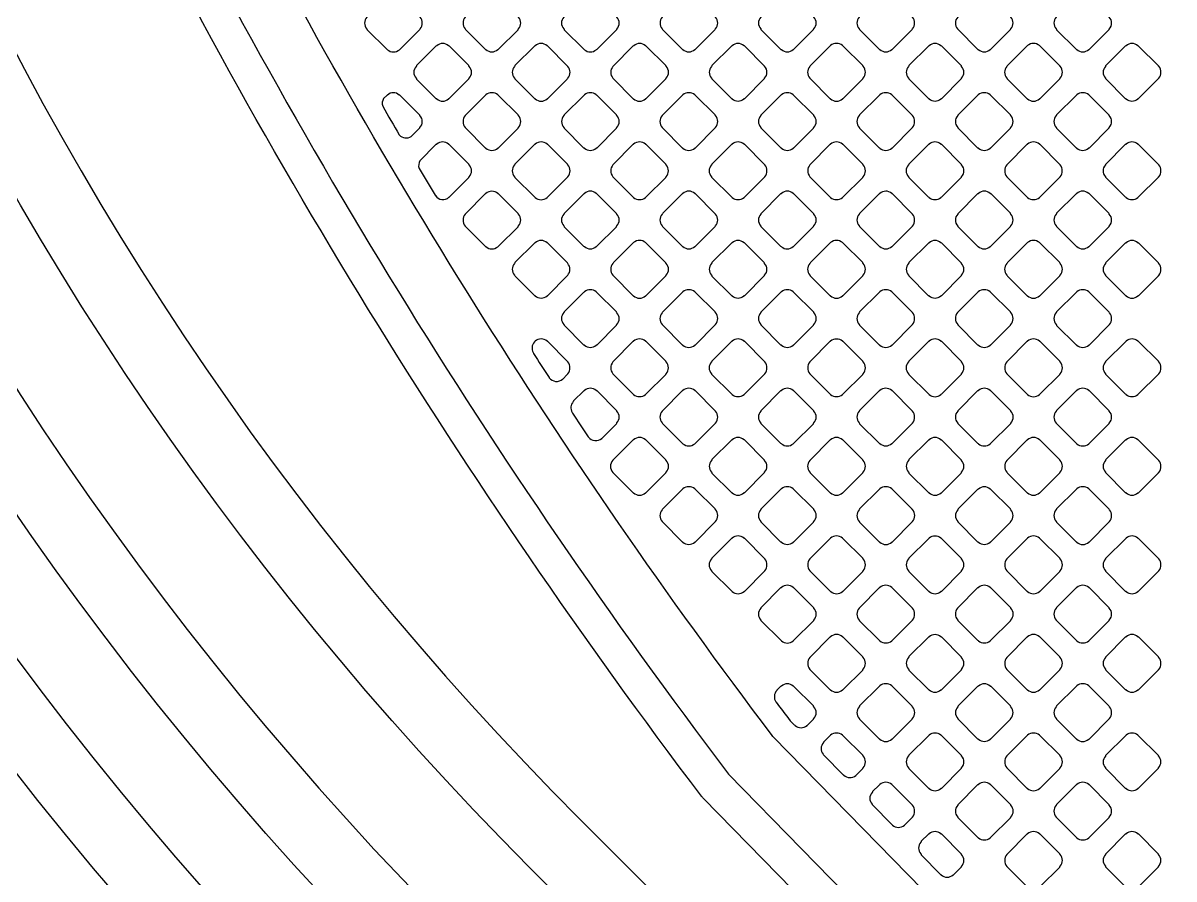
# Model space of a CAD drawing. Header units: millimetres. Extents: x 3440 to 3572, y 2 to 96.
# Drawn here: x 3532.809 to 3535.328, y 61.118 to 62.991 of the extents above; entities that cross this region are included whole.
import ezdxf

# ---------------------------------------------------------------- set-up
doc = ezdxf.new("R2010")
doc.units = ezdxf.units.MM
doc.header["$LTSCALE"] = 23.1
doc.layers.add('gbr-dxf', color=7, linetype='CONTINUOUS')

msp = doc.modelspace()

# ---------------------------------------------------------------- linework, layer by layer
at = {"layer": 'gbr-dxf', "linetype": 'Continuous'}
for points in [[(3536.5997, 55.9348, 0.121503), (3535.0165, 58.5557, -0.008636), (3535.0149, 58.5573), (3533.3383, 60.2336, -0.008712), (3533.3367, 60.2353, -0.198755), (3530.7901, 66.3816, -0.011889)], [(3530.9425, 66.3851, 0.198929), (3533.4461, 60.3414, -0.008685), (3533.4477, 60.3398), (3535.1243, 58.6635, -0.008773), (3535.1259, 58.6618, -0.121503), (3536.7459, 55.9779, -0.017805)], [(3536.9339, 56.0314, 0.121763), (3535.2624, 58.8013, -0.008691), (3535.2607, 58.803), (3533.4219, 60.6418, -0.008915), (3533.4202, 60.6435, -0.198702), (3531.1362, 66.1571, -0.011933)], [(3531.2886, 66.1606, 0.198897), (3533.5297, 60.7496, -0.008509), (3533.5313, 60.748), (3535.3702, 58.9091, -0.008751), (3535.3718, 58.9074, -0.121762), (3537.0802, 56.0743, -0.017203)], [(3537.2571, 56.1225, 0.122078), (3535.4998, 59.0388, -0.008495), (3535.4983, 59.0404), (3533.6594, 60.8793, -0.008901), (3533.6577, 60.881, -0.198823), (3531.4717, 66.161, -0.007746)], [(3531.6241, 66.1591, 0.198838), (3533.7672, 60.9871, -0.008522), (3533.7687, 60.9854), (3535.6076, 59.1466, -0.008926), (3535.6093, 59.1448, -0.121858), (3537.4016, 56.1712, -0.022069)], [(3537.6128, 56.2259, 0.12221), (3535.7631, 59.2987, -0.008815), (3535.7614, 59.3004), (3533.921, 61.1409, -0.01398), (3533.9182, 61.1438, -0.198689), (3531.8416, 66.1593, -0.007704)], [(3531.994, 66.1612, 0.198911), (3534.0288, 61.2487, -0.013711), (3534.0315, 61.2458), (3535.8676, 59.4098, -0.008541), (3535.8692, 59.4082, -0.122231), (3537.758, 56.2724, -0.016533)], [(3538.2212, 54.1867, 0.196009), (3536.0561, 59.4976, -0.019381), (3536.0542, 59.4996), (3534.2986, 61.2948, -0.042234), (3534.2943, 61.2995, -0.048731), (3532.9444, 63.4936, -0.077425), (3532.9405, 63.5047, -0.046914), (3532.8499, 64.4652, -0.010897), (3532.8499, 64.4666), (3532.8499, 64.467, -0.016733), (3532.85, 64.4694), (3532.85, 66.1082, -0.014135)], [(3532.9262, 66.1102), (3532.9262, 64.4671, -0.014012), (3532.9261, 64.4652, 0.046654), (3533.0144, 63.524, 0.048616), (3534.3534, 61.3477), (3536.1106, 59.5509, -0.019718), (3536.1125, 59.5488, -0.195845), (3538.2974, 54.1886, -0.014149)], [(3530.7906, 64.7211, 0.07327), (3531.552, 62.4805, -0.0085), (3531.553, 62.4785), (3531.7125, 62.1676, -0.007866), (3531.7134, 62.1658, 0.077048), (3533.2994, 59.9965, -0.013913), (3533.3024, 59.9937), (3534.8784, 58.4176, -0.008796)], [(3535.7903, 60.0607), (3534.4522, 61.4288, -0.045648), (3534.4491, 61.4322, -0.04393), (3533.2337, 63.3701, -0.049617)], [(3534.769, 58.3115), (3533.1974, 59.8831, -0.013659), (3533.1945, 59.8859, -0.077228), (3531.577, 62.0978, -0.009209), (3531.5759, 62.1), (3531.4164, 62.4109, -0.008596)]]:
    msp.add_lwpolyline(points, format="xyb", dxfattribs=at)
for points in [[(3533.5618, 62.9779, -0.087784), (3533.5627, 62.9764), (3533.6054, 62.9337, -0.100151), (3533.6071, 62.9327, 0.37981), (3533.6331, 62.9327, -0.095956), (3533.6347, 62.9337), (3533.6773, 62.9763, -0.096332), (3533.6783, 62.978, 0.37981), (3533.6783, 63.0039, -0.087784), (3533.6774, 63.0054), (3533.6346, 63.0482, -0.092233), (3533.633, 63.0492, 0.379731), (3533.6071, 63.0492, -0.096458), (3533.6054, 63.0482), (3533.5627, 63.0055, -0.096627), (3533.5618, 63.0039, 0.379731)], [(3533.7774, 63.0039, 0.37947), (3533.7774, 62.978, -0.100399), (3533.7784, 62.9762), (3533.8209, 62.9338, -0.096627), (3533.8225, 62.9328, 0.37981), (3533.8485, 62.9328, -0.096625), (3533.8502, 62.9338), (3533.8928, 62.9764, -0.096111), (3533.8937, 62.978, 0.379308), (3533.8938, 63.0039, -0.092315), (3533.8928, 63.0055), (3533.8502, 63.0481, -0.096527), (3533.8485, 63.0491, 0.379), (3533.8226, 63.0491, -0.095968), (3533.821, 63.0481), (3533.7784, 63.0056, -0.096527)], [(3533.9928, 62.978, -0.096117), (3533.9938, 62.9764), (3534.0366, 62.9336, -0.091578), (3534.0381, 62.9327, 0.379201), (3534.0641, 62.9327, -0.096625), (3534.0657, 62.9337), (3534.1083, 62.9763, -0.096111), (3534.1093, 62.9779, 0.379451), (3534.1093, 63.0039, -0.100588), (3534.1083, 63.0056), (3534.0656, 63.0483, -0.087648), (3534.0641, 63.0493, 0.379249), (3534.0381, 63.0492, -0.096458), (3534.0365, 63.0483), (3533.9938, 63.0056, -0.096627), (3533.9929, 63.0039, 0.3795)], [(3534.2085, 62.978, -0.096625), (3534.2094, 62.9763), (3534.252, 62.9337, -0.092233), (3534.2536, 62.9328, 0.37981), (3534.2796, 62.9328, -0.095956), (3534.2812, 62.9338), (3534.3238, 62.9764, -0.096332), (3534.3248, 62.978, 0.37981), (3534.3248, 63.004, -0.083317), (3534.3239, 63.0054), (3534.2811, 63.0482, -0.088202), (3534.2796, 63.0491, 0.379731), (3534.2536, 63.0491, -0.096458), (3534.252, 63.0481), (3534.2095, 63.0056, -0.096627), (3534.2085, 63.0039, 0.379731)], [(3534.4239, 62.978, -0.10047), (3534.4249, 62.9762), (3534.4673, 62.9338, -0.096332), (3534.469, 62.9328, 0.379451), (3534.4949, 62.9328, -0.096117), (3534.4966, 62.9337), (3534.5393, 62.9765, -0.095796), (3534.5403, 62.9782, 0.378779), (3534.5403, 63.0041, -0.09601), (3534.5393, 63.0057), (3534.4968, 63.0482, -0.10077), (3534.4951, 63.0492, 0.37947), (3534.4692, 63.0492, -0.096458), (3534.4675, 63.0482), (3534.4248, 63.0056, -0.096627), (3534.4239, 63.0039, 0.379731)], [(3534.6394, 62.9781, -0.083317), (3534.6402, 62.9767), (3534.6831, 62.9338, -0.096111), (3534.6847, 62.9329, 0.37981), (3534.7107, 62.9329, -0.095956), (3534.7123, 62.9338), (3534.7548, 62.9763, -0.096332), (3534.7558, 62.978, 0.37981), (3534.7558, 63.0039, -0.096625), (3534.7548, 63.0056), (3534.7122, 63.0482, -0.100151), (3534.7105, 63.0492, 0.379731), (3534.6845, 63.0492, -0.096458), (3534.6829, 63.0482), (3534.6403, 63.0057, -0.096627), (3534.6394, 63.004, 0.379731)], [(3534.8548, 62.978, -0.087946), (3534.8558, 62.9765), (3534.8984, 62.9339, -0.100093), (3534.9001, 62.9328, 0.379422), (3534.9261, 62.9329, -0.096625), (3534.9277, 62.9338), (3534.9703, 62.9765, -0.096111), (3534.9713, 62.9781, 0.379308), (3534.9713, 63.0041, -0.092315), (3534.9704, 63.0056), (3534.9278, 63.0482, -0.096527), (3534.9261, 63.0492, 0.37947), (3534.9002, 63.0492, -0.096458), (3534.8985, 63.0482), (3534.8559, 63.0055, -0.096627), (3534.8549, 63.0039, 0.379357)], [(3535.0704, 62.9781, -0.100082), (3535.0714, 62.9764), (3535.1141, 62.9338, -0.095895), (3535.1157, 62.9328, 0.379201), (3535.1417, 62.9328, -0.096625), (3535.1433, 62.9338), (3535.1858, 62.9763, -0.096332), (3535.1868, 62.9779, 0.37981), (3535.1868, 63.0039, -0.096625), (3535.1858, 63.0055), (3535.143, 63.0484, -0.083651), (3535.1416, 63.0492, 0.379357), (3535.1156, 63.0493, -0.096507), (3535.114, 63.0483), (3535.0714, 63.0057, -0.096423), (3535.0704, 63.0041, 0.379112)], [(3533.6697, 62.8702, -0.10047), (3533.6707, 62.8685), (3533.7131, 62.826, -0.096111), (3533.7148, 62.825, 0.37981), (3533.7407, 62.825, -0.095956), (3533.7424, 62.826), (3533.785, 62.8686, -0.096332), (3533.786, 62.8703, 0.37981), (3533.786, 62.8962, -0.092348), (3533.785, 62.8978), (3533.7425, 62.9404, -0.096111), (3533.7408, 62.9413, 0.379731), (3533.7148, 62.9413, -0.096458), (3533.7132, 62.9404), (3533.6706, 62.8978, -0.096627), (3533.6697, 62.8961, 0.379731)], [(3533.8851, 62.8703, -0.100076), (3533.8861, 62.8686), (3533.9287, 62.8259, -0.096328), (3533.9304, 62.825, 0.379422), (3533.9563, 62.825, -0.096625), (3533.958, 62.8259), (3534.0006, 62.8685, -0.096111), (3534.0016, 62.8702, 0.379308), (3534.0016, 62.8961, -0.092315), (3534.0006, 62.8977), (3533.9579, 62.9404, -0.096527), (3533.9562, 62.9414, 0.37947), (3533.9303, 62.9414, -0.096458), (3533.9286, 62.9404), (3533.8861, 62.8979, -0.096627), (3533.8851, 62.8962, 0.379357)], [(3534.1006, 62.8701, -0.092162), (3534.1016, 62.8686), (3534.1443, 62.8259, -0.08752), (3534.1458, 62.8249, 0.37889), (3534.1717, 62.825, -0.096117), (3534.1734, 62.8259), (3534.2161, 62.8687, -0.095895), (3534.2171, 62.8703, 0.379201), (3534.2171, 62.8963, -0.087784), (3534.2162, 62.8978), (3534.1735, 62.9404, -0.092233), (3534.1719, 62.9414, 0.379731), (3534.1459, 62.9414, -0.096458), (3534.1443, 62.9404), (3534.1016, 62.8977, -0.096627), (3534.1006, 62.8961, 0.3795)], [(3534.3162, 62.8703, -0.096625), (3534.3171, 62.8686), (3534.3597, 62.826, -0.092072), (3534.3613, 62.8251, 0.37981), (3534.3872, 62.8251, -0.096625), (3534.3889, 62.8261), (3534.4315, 62.8687, -0.096111), (3534.4325, 62.8703, 0.37981), (3534.4325, 62.8963, -0.083601), (3534.4316, 62.8977), (3534.3888, 62.9405, -0.088202), (3534.3873, 62.9414, 0.379731), (3534.3613, 62.9414, -0.096458), (3534.3597, 62.9404), (3534.3171, 62.8979, -0.096627), (3534.3162, 62.8962, 0.379731)], [(3534.5315, 62.8703, -0.096117), (3534.5325, 62.8686), (3534.575, 62.8261, -0.107634), (3534.5769, 62.825, 0.37889), (3534.6028, 62.825, -0.096117), (3534.6045, 62.826), (3534.6471, 62.8687, -0.095895), (3534.6481, 62.8703, 0.379201), (3534.6481, 62.8963, -0.10047), (3534.6471, 62.898), (3534.6046, 62.9405, -0.10399), (3534.6028, 62.9415, 0.379731), (3534.5768, 62.9415, -0.096458), (3534.5752, 62.9405), (3534.5325, 62.8979, -0.096627), (3534.5315, 62.8962, 0.3795)], [(3534.7472, 62.8703, -0.083548), (3534.748, 62.8689), (3534.7908, 62.8261, -0.096328), (3534.7924, 62.8252, 0.379422), (3534.8184, 62.8252, -0.096625), (3534.82, 62.8261), (3534.8625, 62.8686, -0.096111), (3534.8635, 62.8703, 0.379451), (3534.8635, 62.8962, -0.096259), (3534.8625, 62.8979), (3534.82, 62.9404, -0.100215), (3534.8183, 62.9414, 0.379249), (3534.7923, 62.9414, -0.096458), (3534.7907, 62.9404), (3534.7482, 62.8979, -0.096627), (3534.7472, 62.8962, 0.379357)], [(3534.9626, 62.8703, -0.092052), (3534.9635, 62.8687), (3535.0064, 62.8259, -0.087865), (3535.0079, 62.825, 0.379422), (3535.0338, 62.825, -0.096625), (3535.0355, 62.8259), (3535.0782, 62.8687, -0.096111), (3535.0791, 62.8703, 0.379308), (3535.0792, 62.8963, -0.08785), (3535.0783, 62.8977), (3535.0354, 62.9406, -0.092456), (3535.0338, 62.9415, 0.37947), (3535.0079, 62.9415, -0.096458), (3535.0062, 62.9405), (3534.9636, 62.8979, -0.096627), (3534.9626, 62.8962, 0.379357)], [(3535.1782, 62.8702, -0.091954), (3535.1792, 62.8687), (3535.2216, 62.8262, -0.104264), (3535.2234, 62.8252, 0.379451), (3535.2494, 62.8252, -0.096117), (3535.251, 62.8261), (3535.2942, 62.8693, -0.066883), (3535.2948, 62.8701, 0.378432), (3535.2948, 62.8964, -0.051352), (3535.2943, 62.897), (3535.2509, 62.9404, -0.09197), (3535.2493, 62.9414, 0.379347), (3535.2234, 62.9414, -0.096458), (3535.2217, 62.9404), (3535.1792, 62.8979, -0.096423), (3535.1782, 62.8962, 0.379731)], [(3533.5966, 62.8088, 0.001426), (3533.633, 62.7463, 0.363831), (3533.6591, 62.7427), (3533.6772, 62.7608, -0.095796), (3533.6782, 62.7625, 0.379249), (3533.6782, 62.7884, -0.10047), (3533.6772, 62.7901), (3533.6348, 62.8325, -0.10399), (3533.633, 62.8335, 0.379471), (3533.607, 62.8335, -0.09601), (3533.6054, 62.8326), (3533.5987, 62.8258, 0.218633)], [(3533.7773, 62.7625, -0.092052), (3533.7782, 62.7609), (3533.8211, 62.718, -0.087865), (3533.8226, 62.7171, 0.378952), (3533.8485, 62.7171, -0.09601), (3533.8501, 62.7181), (3533.8929, 62.7609, -0.096328), (3533.8939, 62.7625, 0.379422), (3533.8939, 62.7885, -0.083317), (3533.893, 62.7899), (3533.8501, 62.8328, -0.088202), (3533.8486, 62.8337, 0.379731), (3533.8226, 62.8337, -0.096458), (3533.8209, 62.8327), (3533.7783, 62.7901, -0.096627), (3533.7773, 62.7884, 0.379357)], [(3533.993, 62.7884, 0.379249), (3533.993, 62.7625, -0.104293), (3533.994, 62.7607), (3534.0364, 62.7183, -0.100824), (3534.0381, 62.7173, 0.37981), (3534.0641, 62.7173, -0.096625), (3534.0657, 62.7183), (3534.1082, 62.7608, -0.096111), (3534.1092, 62.7624, 0.379308), (3534.1092, 62.7884, -0.104256), (3534.1082, 62.7902), (3534.0657, 62.8327, -0.092456), (3534.0641, 62.8336, 0.379112), (3534.0382, 62.8336, -0.096259), (3534.0365, 62.8326), (3533.9939, 62.79, -0.096539)], [(3534.2083, 62.7625, -0.092052), (3534.2093, 62.7609), (3534.252, 62.7182, -0.08752), (3534.2535, 62.7172, 0.378747), (3534.2794, 62.7172, -0.09601), (3534.281, 62.7182), (3534.3238, 62.761, -0.096227), (3534.3248, 62.7626, 0.379422), (3534.3248, 62.7886, -0.088014), (3534.3239, 62.7901), (3534.2812, 62.8327, -0.092233), (3534.2796, 62.8337, 0.379731), (3534.2536, 62.8337, -0.096458), (3534.252, 62.8327), (3534.2093, 62.7901, -0.096627), (3534.2083, 62.7884, 0.3795)], [(3534.4238, 62.7626, -0.096117), (3534.4248, 62.7609), (3534.4676, 62.7182, -0.091578), (3534.4691, 62.7172, 0.379201), (3534.4951, 62.7173, -0.096625), (3534.4967, 62.7182), (3534.5393, 62.7608, -0.096111), (3534.5403, 62.7625, 0.379308), (3534.5403, 62.7884, -0.083622), (3534.5394, 62.7898), (3534.4965, 62.8328, -0.088435), (3534.495, 62.8337, 0.37947), (3534.469, 62.8337, -0.096458), (3534.4674, 62.8327), (3534.4248, 62.7902, -0.096627), (3534.4239, 62.7885, 0.3795)], [(3534.6393, 62.7624, -0.096117), (3534.6403, 62.7608), (3534.6827, 62.7184, -0.10739), (3534.6846, 62.7173, 0.379201), (3534.7105, 62.7173, -0.096625), (3534.7122, 62.7183), (3534.7548, 62.7609, -0.096111), (3534.7558, 62.7626, 0.379451), (3534.7558, 62.7885, -0.100588), (3534.7548, 62.7903), (3534.7124, 62.8327, -0.104101), (3534.7106, 62.8337, 0.379249), (3534.6846, 62.8337, -0.096458), (3534.683, 62.8327), (3534.6403, 62.79, -0.096627), (3534.6394, 62.7884, 0.3795)], [(3534.8549, 62.7626, -0.083548), (3534.8557, 62.7612), (3534.8986, 62.7183, -0.096328), (3534.9002, 62.7173, 0.379422), (3534.9262, 62.7173, -0.096625), (3534.9278, 62.7183), (3534.9703, 62.7608, -0.096111), (3534.9713, 62.7625, 0.379451), (3534.9713, 62.7884, -0.096259), (3534.9703, 62.7901), (3534.9277, 62.8327, -0.100215), (3534.926, 62.8337, 0.379249), (3534.9, 62.8337, -0.096458), (3534.8984, 62.8327), (3534.8559, 62.7902, -0.096627), (3534.8549, 62.7885, 0.379357)], [(3535.0704, 62.7625, -0.096625), (3535.0714, 62.7608), (3535.114, 62.7182, -0.092233), (3535.1156, 62.7173, 0.379308), (3535.1415, 62.7173, -0.09601), (3535.1431, 62.7182), (3535.1858, 62.7609, -0.096227), (3535.1868, 62.7626, 0.378952), (3535.1868, 62.7885, -0.100076), (3535.1858, 62.7902), (3535.1432, 62.8328, -0.088435), (3535.1417, 62.8337, 0.37947), (3535.1157, 62.8337, -0.096458), (3535.1141, 62.8327), (3535.0714, 62.7901, -0.096627), (3535.0704, 62.7884, 0.379731)], [(3533.6761, 62.6731, 0.001354), (3533.7112, 62.6143, -0.066031), (3533.7121, 62.6134, 0.450405), (3533.7415, 62.6098, -0.061564), (3533.7425, 62.6105), (3533.785, 62.6529, -0.096111), (3533.786, 62.6546, 0.379451), (3533.786, 62.6805, -0.104473), (3533.7849, 62.6823), (3533.7423, 62.725, -0.092187), (3533.7407, 62.7259, 0.379249), (3533.7148, 62.7259, -0.096458), (3533.7131, 62.7249), (3533.6781, 62.6898, 0.213503)], [(3533.8851, 62.6546, -0.092348), (3533.8861, 62.653), (3533.9288, 62.6104, -0.088202), (3533.9302, 62.6094, 0.37981), (3533.9562, 62.6094, -0.095956), (3533.9579, 62.6104), (3534.0006, 62.6531, -0.096332), (3534.0016, 62.6548, 0.37981), (3534.0016, 62.6808, -0.083317), (3534.0007, 62.6822), (3533.9579, 62.725, -0.088202), (3533.9564, 62.7259, 0.379731), (3533.9304, 62.7259, -0.096458), (3533.9288, 62.7249), (3533.8861, 62.6822, -0.096627), (3533.8851, 62.6806, 0.379731)], [(3534.1006, 62.6807, 0.37947), (3534.1006, 62.6547, -0.100399), (3534.1017, 62.653), (3534.1441, 62.6106, -0.096423), (3534.1458, 62.6096, 0.37981), (3534.1717, 62.6096, -0.095956), (3534.1734, 62.6106), (3534.216, 62.6531, -0.096332), (3534.2169, 62.6548, 0.379308), (3534.217, 62.6807, -0.092052), (3534.216, 62.6823), (3534.1734, 62.7249, -0.096527), (3534.1718, 62.7259, 0.379), (3534.1458, 62.7259, -0.095968), (3534.1442, 62.7249), (3534.1016, 62.6823, -0.096527)], [(3534.316, 62.6547, -0.087784), (3534.3169, 62.6532), (3534.3596, 62.6105, -0.100151), (3534.3614, 62.6095, 0.379308), (3534.3873, 62.6095, -0.09601), (3534.3889, 62.6105), (3534.4316, 62.6531, -0.096227), (3534.4326, 62.6548, 0.378952), (3534.4326, 62.6807, -0.092052), (3534.4316, 62.6823), (3534.3889, 62.725, -0.096527), (3534.3873, 62.726, 0.37947), (3534.3613, 62.726, -0.096458), (3534.3597, 62.725), (3534.317, 62.6823, -0.096627), (3534.316, 62.6807, 0.379731)], [(3534.5317, 62.6548, -0.096117), (3534.5326, 62.6531), (3534.5753, 62.6105, -0.091578), (3534.5768, 62.6096, 0.379201), (3534.6028, 62.6096, -0.096625), (3534.6044, 62.6106), (3534.647, 62.6531, -0.096111), (3534.648, 62.6548, 0.379308), (3534.648, 62.6807, -0.083622), (3534.6471, 62.6821), (3534.6043, 62.725, -0.088435), (3534.6028, 62.7259, 0.37947), (3534.5768, 62.7259, -0.096458), (3534.5752, 62.7249), (3534.5327, 62.6824, -0.096627), (3534.5317, 62.6807, 0.3795)], [(3534.7471, 62.6548, -0.107922), (3534.7482, 62.6529), (3534.7906, 62.6105, -0.103923), (3534.7924, 62.6095, 0.379201), (3534.8183, 62.6095, -0.096625), (3534.82, 62.6105), (3534.8626, 62.6531, -0.096111), (3534.8636, 62.6547, 0.379451), (3534.8636, 62.6807, -0.104473), (3534.8626, 62.6825), (3534.8201, 62.7249, -0.108118), (3534.8183, 62.726, 0.379249), (3534.7923, 62.7259, -0.096458), (3534.7907, 62.725), (3534.7481, 62.6824, -0.096627), (3534.7471, 62.6808, 0.3795)], [(3534.9627, 62.6548, -0.092348), (3534.9637, 62.6532), (3535.0064, 62.6105, -0.088202), (3535.0079, 62.6096, 0.37981), (3535.0338, 62.6096, -0.095956), (3535.0355, 62.6106), (3535.078, 62.6531, -0.096332), (3535.0789, 62.6547, 0.37981), (3535.0789, 62.6807, -0.104392), (3535.0779, 62.6825), (3535.0354, 62.7249, -0.092233), (3535.0339, 62.7259, 0.379731), (3535.0079, 62.7259, -0.096458), (3535.0063, 62.7249), (3534.9637, 62.6824, -0.096627), (3534.9627, 62.6807, 0.379731)], [(3535.1781, 62.6547, -0.087848), (3535.179, 62.6532), (3535.2217, 62.6105, -0.10046), (3535.2234, 62.6095, 0.379451), (3535.2494, 62.6095, -0.096117), (3535.251, 62.6105), (3535.2942, 62.6537, -0.07842), (3535.2948, 62.6546, 0.378873), (3535.2948, 62.6809, -0.071992), (3535.2943, 62.6817), (3535.251, 62.725, -0.096527), (3535.2493, 62.726, 0.37947), (3535.2234, 62.726, -0.096458), (3535.2217, 62.725), (3535.1791, 62.6823, -0.096627), (3535.1781, 62.6807, 0.379731)], [(3533.7774, 62.5729, 0.379249), (3533.7774, 62.5469, -0.10047), (3533.7784, 62.5452), (3533.8209, 62.5027, -0.096332), (3533.8225, 62.5018, 0.379451), (3533.8485, 62.5017, -0.096117), (3533.8501, 62.5027), (3533.8928, 62.5454, -0.095895), (3533.8938, 62.547, 0.379201), (3533.8937, 62.5729, -0.092348), (3533.8928, 62.5745), (3533.8502, 62.6171, -0.096111), (3533.8486, 62.618, 0.3795), (3533.8226, 62.6181, -0.096475), (3533.821, 62.6171), (3533.7784, 62.5745, -0.096195)], [(3533.9928, 62.547, -0.095862), (3533.9938, 62.5453), (3534.0364, 62.5027, -0.091916), (3534.038, 62.5018, 0.378952), (3534.0639, 62.5018, -0.095866), (3534.0655, 62.5027), (3534.1082, 62.5454, -0.096227), (3534.1092, 62.547, 0.379422), (3534.1092, 62.573, -0.096608), (3534.1082, 62.5746), (3534.0655, 62.6173, -0.083651), (3534.0641, 62.6182, 0.379731), (3534.0381, 62.6182, -0.096458), (3534.0365, 62.6172), (3533.9938, 62.5746, -0.096627), (3533.9928, 62.5729, 0.379357)], [(3534.2083, 62.547, -0.10047), (3534.2093, 62.5453), (3534.2519, 62.5027, -0.096111), (3534.2536, 62.5018, 0.37981), (3534.2796, 62.5018, -0.095956), (3534.2812, 62.5027), (3534.3238, 62.5453, -0.096332), (3534.3248, 62.547, 0.37981), (3534.3248, 62.5729, -0.092348), (3534.3238, 62.5745), (3534.2811, 62.6172, -0.096111), (3534.2795, 62.6182, 0.379731), (3534.2535, 62.6182, -0.096458), (3534.2519, 62.6172), (3534.2093, 62.5747, -0.096627), (3534.2083, 62.573, 0.379731)], [(3534.4238, 62.5469, -0.092052), (3534.4248, 62.5454), (3534.4675, 62.5027, -0.087865), (3534.469, 62.5017, 0.379422), (3534.4949, 62.5018, -0.096625), (3534.4966, 62.5027), (3534.5393, 62.5455, -0.096111), (3534.5403, 62.5471, 0.379308), (3534.5403, 62.573, -0.08785), (3534.5394, 62.5745), (3534.4967, 62.6172, -0.092456), (3534.4951, 62.6182, 0.37947), (3534.4692, 62.6182, -0.096458), (3534.4675, 62.6172), (3534.4248, 62.5745, -0.096627), (3534.4239, 62.5729, 0.379357)], [(3534.6393, 62.547, -0.092162), (3534.6403, 62.5455), (3534.6829, 62.5028, -0.103923), (3534.6847, 62.5018, 0.379201), (3534.7107, 62.5018, -0.096625), (3534.7123, 62.5028), (3534.7548, 62.5453, -0.096111), (3534.7558, 62.5469, 0.379308), (3534.7558, 62.5729, -0.08785), (3534.7549, 62.5744), (3534.712, 62.6172, -0.092456), (3534.7105, 62.6182, 0.37947), (3534.6845, 62.6181, -0.096458), (3534.6829, 62.6172), (3534.6403, 62.5746, -0.096627), (3534.6394, 62.573, 0.3795)], [(3534.8549, 62.5469, -0.096117), (3534.8558, 62.5453), (3534.8982, 62.5028, -0.107634), (3534.9001, 62.5018, 0.37889), (3534.926, 62.5018, -0.096117), (3534.9277, 62.5028), (3534.9704, 62.5455, -0.095895), (3534.9713, 62.5471, 0.379201), (3534.9713, 62.573, -0.10047), (3534.9703, 62.5748), (3534.9279, 62.6171, -0.10399), (3534.9261, 62.6182, 0.379731), (3534.9002, 62.6182, -0.096458), (3534.8985, 62.6172), (3534.8559, 62.5745, -0.096627), (3534.8549, 62.5729, 0.3795)], [(3535.0704, 62.5471, -0.092139), (3535.0714, 62.5455), (3535.1142, 62.5027, -0.087638), (3535.1157, 62.5018, 0.37981), (3535.1417, 62.5018, -0.096625), (3535.1433, 62.5028), (3535.1858, 62.5452, -0.096111), (3535.1868, 62.5469, 0.37981), (3535.1868, 62.5729, -0.10451), (3535.1857, 62.5747), (3535.1431, 62.6173, -0.092233), (3535.1416, 62.6182, 0.379731), (3535.1156, 62.6182, -0.096458), (3535.114, 62.6172), (3535.0714, 62.5747, -0.096627), (3535.0704, 62.573, 0.379731)], [(3533.8851, 62.4393, -0.104473), (3533.8862, 62.4375), (3533.9286, 62.3951, -0.100073), (3533.9303, 62.3941, 0.378747), (3533.9562, 62.3941, -0.09601), (3533.9578, 62.395), (3534.0004, 62.4376, -0.096227), (3534.0014, 62.4392, 0.379422), (3534.0014, 62.4652, -0.10451), (3534.0003, 62.467), (3533.9579, 62.5094, -0.092233), (3533.9563, 62.5104, 0.379731), (3533.9303, 62.5104, -0.096458), (3533.9287, 62.5094), (3533.8861, 62.4669, -0.096857), (3533.8852, 62.4652, 0.3795)], [(3534.1005, 62.4652, 0.378939), (3534.1005, 62.4392, -0.092162), (3534.1015, 62.4377), (3534.1443, 62.3948, -0.087645), (3534.1458, 62.3939, 0.379201), (3534.1717, 62.3939, -0.096625), (3534.1734, 62.3949), (3534.2161, 62.4376, -0.096111), (3534.2171, 62.4393, 0.37981), (3534.2171, 62.4652, -0.083792), (3534.2162, 62.4666), (3534.1733, 62.5096, -0.088207), (3534.1718, 62.5105, 0.3795), (3534.1458, 62.5105, -0.096614), (3534.1442, 62.5095), (3534.1015, 62.4668, -0.096539)], [(3534.3162, 62.4392, -0.10047), (3534.3172, 62.4375), (3534.3596, 62.395, -0.096111), (3534.3613, 62.3941, 0.379308), (3534.3872, 62.394, -0.09601), (3534.3889, 62.395), (3534.4315, 62.4376, -0.096227), (3534.4325, 62.4393, 0.379191), (3534.4325, 62.4652, -0.092029), (3534.4315, 62.4668), (3534.3889, 62.5094, -0.096539), (3534.3873, 62.5104, 0.379249), (3534.3613, 62.5104, -0.096458), (3534.3597, 62.5094), (3534.3171, 62.4668, -0.096627), (3534.3162, 62.4652, 0.379731)], [(3534.5315, 62.4392, -0.087946), (3534.5324, 62.4377), (3534.5752, 62.395, -0.100093), (3534.5769, 62.394, 0.379422), (3534.6028, 62.394, -0.096625), (3534.6045, 62.395), (3534.6471, 62.4376, -0.096111), (3534.6481, 62.4392, 0.379308), (3534.6481, 62.4652, -0.092315), (3534.6472, 62.4668), (3534.6044, 62.5095, -0.096527), (3534.6028, 62.5105, 0.37947), (3534.5768, 62.5105, -0.096458), (3534.5752, 62.5095), (3534.5325, 62.4668, -0.096627), (3534.5315, 62.4652, 0.379357)], [(3534.7472, 62.4392, -0.092162), (3534.7481, 62.4376), (3534.7906, 62.3951, -0.103923), (3534.7924, 62.3941, 0.379201), (3534.8184, 62.3941, -0.096625), (3534.82, 62.3951), (3534.8625, 62.4376, -0.096111), (3534.8635, 62.4392, 0.379308), (3534.8635, 62.4652, -0.08785), (3534.8626, 62.4667), (3534.8199, 62.5094, -0.092456), (3534.8183, 62.5103, 0.37947), (3534.7923, 62.5103, -0.096458), (3534.7907, 62.5093), (3534.7482, 62.4668, -0.096627), (3534.7472, 62.4652, 0.3795)], [(3534.9626, 62.4392, -0.100588), (3534.9636, 62.4375), (3535.0062, 62.3949, -0.095895), (3535.0079, 62.3939, 0.378747), (3535.0338, 62.3939, -0.09601), (3535.0354, 62.3949), (3535.0782, 62.4376, -0.096227), (3535.0792, 62.4393, 0.379422), (3535.0791, 62.4652, -0.096458), (3535.0782, 62.4669), (3535.0356, 62.5095, -0.100499), (3535.0339, 62.5105, 0.379731), (3535.0079, 62.5105, -0.096458), (3535.0062, 62.5095), (3534.9636, 62.4668, -0.096423), (3534.9626, 62.4652, 0.3795)], [(3535.1782, 62.4392, -0.083163), (3535.1791, 62.4378), (3535.2219, 62.395, -0.095796), (3535.2236, 62.394, 0.37889), (3535.2495, 62.394, -0.096117), (3535.2512, 62.395), (3535.2942, 62.438, -0.07842), (3535.2948, 62.439, 0.378368), (3535.2949, 62.4652, -0.078115), (3535.2942, 62.4662), (3535.2511, 62.5093, -0.10077), (3535.2493, 62.5103, 0.37947), (3535.2234, 62.5103, -0.096458), (3535.2217, 62.5093), (3535.1792, 62.4668, -0.096627), (3535.1782, 62.4652, 0.3795)], [(3533.9928, 62.3316, -0.104392), (3533.9939, 62.3298), (3534.0364, 62.2873, -0.100151), (3534.0381, 62.2863, 0.379308), (3534.064, 62.2862, -0.09601), (3534.0657, 62.2872), (3534.1082, 62.3297, -0.096227), (3534.1092, 62.3314, 0.378952), (3534.1092, 62.3573, -0.103956), (3534.1082, 62.3591), (3534.0655, 62.4018, -0.092456), (3534.064, 62.4027, 0.37947), (3534.038, 62.4027, -0.096458), (3534.0364, 62.4017), (3533.9938, 62.3592, -0.096627), (3533.9928, 62.3575, 0.379731)], [(3534.2083, 62.3573, 0.378939), (3534.2083, 62.3314, -0.092162), (3534.2093, 62.3299), (3534.252, 62.2871, -0.087645), (3534.2535, 62.2862, 0.379201), (3534.2794, 62.2862, -0.096625), (3534.2811, 62.2872), (3534.3238, 62.3299, -0.096111), (3534.3248, 62.3316, 0.37981), (3534.3248, 62.3575, -0.083792), (3534.3239, 62.3589), (3534.2811, 62.4017, -0.088207), (3534.2796, 62.4027, 0.3795), (3534.2537, 62.4027, -0.096614), (3534.252, 62.4017), (3534.2093, 62.359, -0.096539)], [(3534.4239, 62.3315, -0.10047), (3534.4249, 62.3298), (3534.4675, 62.2872, -0.096111), (3534.4691, 62.2862, 0.379308), (3534.495, 62.2862, -0.09601), (3534.4967, 62.2872), (3534.5393, 62.3298, -0.096227), (3534.5403, 62.3315, 0.379191), (3534.5403, 62.3574, -0.092029), (3534.5394, 62.359), (3534.4966, 62.4017, -0.096539), (3534.495, 62.4027, 0.379249), (3534.469, 62.4027, -0.096458), (3534.4674, 62.4017), (3534.4248, 62.3591, -0.096627), (3534.4239, 62.3575, 0.379731)], [(3534.6394, 62.3314, -0.087784), (3534.6403, 62.3299), (3534.6828, 62.2873, -0.100151), (3534.6846, 62.2863, 0.379308), (3534.7105, 62.2863, -0.09601), (3534.7122, 62.2873), (3534.7548, 62.3299, -0.096227), (3534.7558, 62.3316, 0.378952), (3534.7558, 62.3575, -0.092052), (3534.7549, 62.3591), (3534.7123, 62.4017, -0.096527), (3534.7106, 62.4026, 0.37947), (3534.6846, 62.4026, -0.096458), (3534.683, 62.4017), (3534.6403, 62.359, -0.096627), (3534.6394, 62.3573, 0.379731)], [(3534.8548, 62.3574, 0.378939), (3534.8549, 62.3315, -0.092052), (3534.8558, 62.33), (3534.8984, 62.2873, -0.104101), (3534.9002, 62.2863, 0.379201), (3534.9262, 62.2863, -0.095956), (3534.9278, 62.2873), (3534.9703, 62.3298, -0.096332), (3534.9713, 62.3314, 0.37981), (3534.9713, 62.3574, -0.087784), (3534.9704, 62.3589), (3534.9276, 62.4017, -0.092289), (3534.926, 62.4026, 0.3795), (3534.9001, 62.4026, -0.096614), (3534.8984, 62.4017), (3534.8558, 62.3591, -0.096539)], [(3535.0704, 62.3314, -0.104392), (3535.0715, 62.3296), (3535.114, 62.2871, -0.100151), (3535.1157, 62.2861, 0.379308), (3535.1416, 62.2861, -0.09601), (3535.1433, 62.2871), (3535.1859, 62.3297, -0.096227), (3535.1869, 62.3314, 0.378952), (3535.1869, 62.3573, -0.107677), (3535.1859, 62.3592), (3535.1433, 62.4017, -0.096527), (3535.1417, 62.4027, 0.37947), (3535.1157, 62.4027, -0.096458), (3535.1141, 62.4017), (3535.0714, 62.359, -0.096627), (3535.0704, 62.3574, 0.379731)], [(3533.9261, 62.27, -0.132338), (3533.9266, 62.2681, 0.001243), (3533.9606, 62.2156, -0.032633), (3533.9611, 62.215, 0.439666), (3533.9904, 62.212), (3533.9906, 62.2121), (3534.0005, 62.2221, -0.096128), (3534.0015, 62.2237, 0.379595), (3534.0015, 62.2497, -0.092348), (3534.0006, 62.2512), (3533.9579, 62.2939, -0.096111), (3533.9562, 62.2949, 0.37962), (3533.9303, 62.2949, -0.06335), (3533.9292, 62.2942, -0.079432), (3533.9286, 62.2933, 0.332348)], [(3534.1006, 62.2237, -0.10047), (3534.1017, 62.222), (3534.1441, 62.1795, -0.096111), (3534.1458, 62.1785, 0.379308), (3534.1717, 62.1785, -0.09601), (3534.1733, 62.1795), (3534.216, 62.2221, -0.096227), (3534.217, 62.2238, 0.378952), (3534.217, 62.2497, -0.092052), (3534.216, 62.2513), (3534.1734, 62.2939, -0.096527), (3534.1718, 62.2949, 0.37947), (3534.1458, 62.2948, -0.096458), (3534.1442, 62.2939), (3534.1016, 62.2513, -0.096627), (3534.1006, 62.2497, 0.379731)], [(3534.316, 62.2496, 0.378939), (3534.316, 62.2237, -0.087613), (3534.3169, 62.2222), (3534.3597, 62.1795, -0.100073), (3534.3614, 62.1785, 0.379201), (3534.3873, 62.1785, -0.096625), (3534.389, 62.1795), (3534.4316, 62.2221, -0.096111), (3534.4326, 62.2237, 0.37981), (3534.4326, 62.2497, -0.088014), (3534.4316, 62.2512), (3534.3888, 62.294, -0.092289), (3534.3873, 62.2949, 0.3795), (3534.3613, 62.2949, -0.096614), (3534.3597, 62.294), (3534.317, 62.2513, -0.096539)], [(3534.5317, 62.2237, -0.10047), (3534.5327, 62.222), (3534.5752, 62.1795, -0.096111), (3534.5768, 62.1785, 0.37981), (3534.6028, 62.1785, -0.095956), (3534.6044, 62.1795), (3534.647, 62.2221, -0.096332), (3534.648, 62.2238, 0.37981), (3534.648, 62.2497, -0.092348), (3534.647, 62.2513), (3534.6045, 62.2939, -0.096111), (3534.6028, 62.2948, 0.379731), (3534.5769, 62.2948, -0.096458), (3534.5752, 62.2939), (3534.5327, 62.2513, -0.096627), (3534.5317, 62.2497, 0.379731)], [(3534.7471, 62.2238, -0.10047), (3534.7481, 62.222), (3534.7907, 62.1794, -0.096332), (3534.7924, 62.1785, 0.379451), (3534.8183, 62.1784, -0.096117), (3534.82, 62.1794), (3534.8626, 62.2221, -0.095796), (3534.8636, 62.2237, 0.378779), (3534.8636, 62.2496, -0.09601), (3534.8626, 62.2513), (3534.82, 62.2939, -0.10077), (3534.8183, 62.2949, 0.37947), (3534.7923, 62.2949, -0.096458), (3534.7907, 62.2939), (3534.7481, 62.2514, -0.096627), (3534.7471, 62.2497, 0.379731)], [(3534.9627, 62.2237, -0.096625), (3534.9637, 62.2221), (3535.0064, 62.1794, -0.092233), (3535.008, 62.1784, 0.37981), (3535.0339, 62.1784, -0.095956), (3535.0356, 62.1794), (3535.0782, 62.222, -0.096332), (3535.0791, 62.2236, 0.37981), (3535.0791, 62.2496, -0.083317), (3535.0783, 62.251), (3535.0353, 62.2939, -0.088202), (3535.0339, 62.2948, 0.379731), (3535.0079, 62.2948, -0.096458), (3535.0062, 62.2939), (3534.9637, 62.2513, -0.096627), (3534.9627, 62.2497, 0.379731)], [(3535.1782, 62.2236, -0.096625), (3535.1792, 62.2219), (3535.2216, 62.1795, -0.107817), (3535.2234, 62.1785, 0.379451), (3535.2494, 62.1785, -0.096117), (3535.251, 62.1794), (3535.2942, 62.2226, -0.07842), (3535.2948, 62.2236, 0.378873), (3535.2948, 62.2498, -0.084557), (3535.2942, 62.2509), (3535.2513, 62.2938, -0.10417), (3535.2495, 62.2948, 0.37947), (3535.2235, 62.2948, -0.096458), (3535.2219, 62.2938), (3535.1792, 62.2512, -0.096627), (3535.1782, 62.2495, 0.379731)], [(3534.0113, 62.1392, -0.11523), (3534.0118, 62.1376, 0.001236), (3534.0462, 62.0858, -0.040895), (3534.0469, 62.0851, 0.436132), (3534.0759, 62.0823, -0.040999), (3534.0767, 62.0828), (3534.1083, 62.1144, -0.095796), (3534.1093, 62.1161, 0.379249), (3534.1093, 62.142, -0.083317), (3534.1084, 62.1434), (3534.0656, 62.1862, -0.088202), (3534.0641, 62.1871, 0.379731), (3534.0381, 62.1871, -0.096458), (3534.0365, 62.1862), (3534.0145, 62.1642, -0.110663), (3534.0137, 62.1628, 0.337806)], [(3534.2083, 62.116, -0.10047), (3534.2093, 62.1143), (3534.2519, 62.0717, -0.096111), (3534.2536, 62.0707, 0.379308), (3534.2795, 62.0707, -0.09601), (3534.2812, 62.0717), (3534.3238, 62.1143, -0.096227), (3534.3248, 62.1159, 0.378952), (3534.3248, 62.1419, -0.092052), (3534.3238, 62.1434), (3534.2811, 62.1862, -0.096527), (3534.2795, 62.1872, 0.37947), (3534.2535, 62.1871, -0.096458), (3534.2519, 62.1862), (3534.2093, 62.1436, -0.096627), (3534.2083, 62.142, 0.379731)], [(3534.4238, 62.1159, -0.092162), (3534.4248, 62.1143), (3534.4675, 62.0716, -0.087645), (3534.469, 62.0707, 0.379201), (3534.4949, 62.0707, -0.096625), (3534.4966, 62.0717), (3534.5393, 62.1144, -0.096111), (3534.5403, 62.1161, 0.379451), (3534.5403, 62.142, -0.083636), (3534.5394, 62.1434), (3534.4966, 62.1862, -0.087648), (3534.4951, 62.1872, 0.379249), (3534.4692, 62.1871, -0.096458), (3534.4675, 62.1862), (3534.4248, 62.1435, -0.096627), (3534.4239, 62.1418, 0.3795)], [(3534.6394, 62.116, -0.096475), (3534.6403, 62.1143), (3534.6828, 62.0718, -0.108174), (3534.6847, 62.0708, 0.37981), (3534.7107, 62.0708, -0.096625), (3534.7123, 62.0718), (3534.7548, 62.1143, -0.096111), (3534.7558, 62.1159, 0.37981), (3534.7558, 62.1419, -0.096458), (3534.7548, 62.1435), (3534.7122, 62.1861, -0.100499), (3534.7105, 62.1871, 0.379731), (3534.6845, 62.1871, -0.096458), (3534.6829, 62.1861), (3534.6403, 62.1436, -0.096627), (3534.6394, 62.1419, 0.379731)], [(3534.8549, 62.1159, -0.087613), (3534.8558, 62.1144), (3534.8985, 62.0716, -0.099849), (3534.9002, 62.0706, 0.37889), (3534.9262, 62.0706, -0.096117), (3534.9278, 62.0716), (3534.9705, 62.1143, -0.095895), (3534.9715, 62.1159, 0.379201), (3534.9714, 62.1419, -0.092348), (3534.9705, 62.1434), (3534.9278, 62.1861, -0.096111), (3534.9261, 62.1871, 0.379731), (3534.9002, 62.1871, -0.096458), (3534.8985, 62.1861), (3534.8559, 62.1435, -0.096627), (3534.8549, 62.1418, 0.3795)], [(3535.0706, 62.1159, -0.10047), (3535.0716, 62.1142), (3535.114, 62.0717, -0.096332), (3535.1157, 62.0707, 0.37981), (3535.1417, 62.0707, -0.096625), (3535.1433, 62.0717), (3535.1858, 62.1142, -0.096111), (3535.1868, 62.1159, 0.37981), (3535.1868, 62.1418, -0.096608), (3535.1858, 62.1435), (3535.1431, 62.1862, -0.083651), (3535.1417, 62.187, 0.379731), (3535.1157, 62.187, -0.096458), (3535.1141, 62.1861), (3535.0715, 62.1435, -0.096627), (3535.0706, 62.1419, 0.379731)], [(3534.1002, 62.0344, 0.379546), (3534.1002, 62.0079, -0.030466), (3534.1004, 62.0076), (3534.1442, 61.9638, -0.092233), (3534.1458, 61.9629, 0.37981), (3534.1717, 61.9629, -0.095956), (3534.1734, 61.9639), (3534.2161, 62.0066, -0.096332), (3534.2171, 62.0082, 0.37981), (3534.2171, 62.0342, -0.083317), (3534.2162, 62.0356), (3534.1733, 62.0785, -0.088202), (3534.1718, 62.0794, 0.379762), (3534.1458, 62.0794, -0.096225), (3534.1442, 62.0785), (3534.1004, 62.0347, -0.03109)], [(3534.3162, 62.0082, -0.10047), (3534.3172, 62.0065), (3534.3596, 61.964, -0.096111), (3534.3613, 61.963, 0.379308), (3534.3872, 61.963, -0.09601), (3534.3889, 61.964), (3534.4315, 62.0066, -0.096227), (3534.4325, 62.0082, 0.378952), (3534.4325, 62.0342, -0.092052), (3534.4315, 62.0357), (3534.3889, 62.0784, -0.096527), (3534.3873, 62.0793, 0.37947), (3534.3613, 62.0793, -0.096458), (3534.3597, 62.0783), (3534.3171, 62.0358, -0.096627), (3534.3162, 62.0342, 0.379731)], [(3534.5315, 62.0341, 0.378939), (3534.5315, 62.0082, -0.08798), (3534.5324, 62.0067), (3534.5752, 61.9639, -0.100215), (3534.5769, 61.9629, 0.379201), (3534.6028, 61.963, -0.095956), (3534.6045, 61.9639), (3534.6471, 62.0066, -0.096332), (3534.6481, 62.0082, 0.37981), (3534.6481, 62.0342, -0.087784), (3534.6472, 62.0357), (3534.6044, 62.0785, -0.092289), (3534.6028, 62.0794, 0.3795), (3534.5768, 62.0794, -0.096614), (3534.5752, 62.0785), (3534.5325, 62.0357, -0.096539)], [(3534.7472, 62.0342, 0.37947), (3534.7473, 62.0082, -0.108195), (3534.7483, 62.0064), (3534.7907, 61.964, -0.104691), (3534.7925, 61.9629, 0.37981), (3534.8185, 61.9629, -0.096625), (3534.8201, 61.9639), (3534.8626, 62.0064, -0.096332), (3534.8636, 62.0081, 0.379308), (3534.8636, 62.034, -0.100299), (3534.8626, 62.0357), (3534.8201, 62.0782, -0.104677), (3534.8183, 62.0793, 0.379), (3534.7923, 62.0793, -0.095968), (3534.7907, 62.0783), (3534.7482, 62.0358, -0.096527)], [(3534.9627, 62.0081, -0.092052), (3534.9637, 62.0065), (3535.0064, 61.9638, -0.08752), (3535.0079, 61.9629, 0.378747), (3535.0338, 61.9629, -0.09601), (3535.0354, 61.9638), (3535.0782, 62.0066, -0.095916), (3535.0792, 62.0082, 0.379422), (3535.0791, 62.0342, -0.087784), (3535.0782, 62.0357), (3535.0356, 62.0784, -0.092233), (3535.034, 62.0793, 0.379731), (3535.008, 62.0793, -0.096458), (3535.0064, 62.0783), (3534.9637, 62.0357, -0.096627), (3534.9627, 62.034, 0.3795)], [(3535.1782, 62.0082, -0.092052), (3535.1791, 62.0066), (3535.2218, 61.964, -0.104101), (3535.2236, 61.9629, 0.379201), (3535.2495, 61.963, -0.095956), (3535.2512, 61.9639), (3535.2942, 62.007, -0.077981), (3535.2948, 62.0079, 0.379313), (3535.2948, 62.0342, -0.064781), (3535.2943, 62.035), (3535.2509, 62.0784, -0.092456), (3535.2493, 62.0793, 0.37947), (3535.2234, 62.0793, -0.096458), (3535.2217, 62.0783), (3535.1792, 62.0358, -0.096627), (3535.1782, 62.0341, 0.3795)], [(3534.2083, 61.9004, -0.096625), (3534.2093, 61.8987), (3534.2519, 61.8561, -0.092233), (3534.2535, 61.8552, 0.37981), (3534.2794, 61.8552, -0.095956), (3534.2811, 61.8562), (3534.3238, 61.8989, -0.096332), (3534.3248, 61.9005, 0.37981), (3534.3248, 61.9265, -0.083317), (3534.3239, 61.9279), (3534.2811, 61.9707, -0.088202), (3534.2796, 61.9716, 0.379731), (3534.2536, 61.9716, -0.096458), (3534.252, 61.9706), (3534.2093, 61.928, -0.096627), (3534.2083, 61.9263, 0.379731)], [(3534.4239, 61.9005, -0.10047), (3534.4249, 61.8988), (3534.4675, 61.8562, -0.096332), (3534.4691, 61.8552, 0.379451), (3534.4951, 61.8552, -0.096117), (3534.4967, 61.8562), (3534.5393, 61.8988, -0.095796), (3534.5403, 61.9004, 0.378779), (3534.5403, 61.9264, -0.091952), (3534.5394, 61.9279), (3534.4966, 61.9707, -0.096527), (3534.495, 61.9716, 0.37947), (3534.469, 61.9716, -0.096458), (3534.4674, 61.9706), (3534.4248, 61.9281, -0.096627), (3534.4239, 61.9265, 0.379731)], [(3534.6394, 61.9003, -0.087784), (3534.6403, 61.8988), (3534.683, 61.8561, -0.100151), (3534.6847, 61.8551, 0.37981), (3534.7107, 61.8551, -0.095956), (3534.7123, 61.8561), (3534.7549, 61.8987, -0.096332), (3534.7559, 61.9004, 0.37981), (3534.7559, 61.9264, -0.087784), (3534.755, 61.9278), (3534.7122, 61.9706, -0.092233), (3534.7106, 61.9716, 0.379731), (3534.6846, 61.9716, -0.096458), (3534.683, 61.9706), (3534.6403, 61.928, -0.096627), (3534.6394, 61.9263, 0.379731)], [(3534.855, 61.9263, 0.37947), (3534.855, 61.9003, -0.096458), (3534.856, 61.8987), (3534.8983, 61.8563, -0.108174), (3534.9002, 61.8553, 0.37981), (3534.9262, 61.8553, -0.095973), (3534.9278, 61.8562), (3534.9703, 61.8987, -0.096332), (3534.9713, 61.9004, 0.379308), (3534.9713, 61.9263, -0.095862), (3534.9704, 61.928), (3534.9278, 61.9705, -0.100401), (3534.9261, 61.9715, 0.379), (3534.9002, 61.9715, -0.095968), (3534.8985, 61.9705), (3534.856, 61.9279, -0.096527)], [(3535.0704, 61.9004, -0.096625), (3535.0714, 61.8987), (3535.1141, 61.856, -0.092072), (3535.1157, 61.8551, 0.379451), (3535.1416, 61.8551, -0.096117), (3535.1433, 61.8561), (3535.1859, 61.8987, -0.095796), (3535.1869, 61.9004, 0.378779), (3535.1869, 61.9263, -0.099971), (3535.1859, 61.928), (3535.1432, 61.9707, -0.088207), (3535.1417, 61.9717, 0.37947), (3535.1157, 61.9716, -0.096458), (3535.1141, 61.9707), (3535.0714, 61.928, -0.096627), (3535.0704, 61.9264, 0.379731)], [(3534.316, 61.7926, -0.092139), (3534.317, 61.7911), (3534.3596, 61.7485, -0.104264), (3534.3614, 61.7474, 0.37981), (3534.3873, 61.7474, -0.096625), (3534.389, 61.7484), (3534.4316, 61.791, -0.096111), (3534.4326, 61.7927, 0.37981), (3534.4326, 61.8187, -0.088014), (3534.4316, 61.8201), (3534.3888, 61.8629, -0.092233), (3534.3873, 61.8639, 0.379731), (3534.3613, 61.8639, -0.096458), (3534.3597, 61.8629), (3534.317, 61.8203, -0.096627), (3534.316, 61.8186, 0.379731)], [(3534.5316, 61.7927, -0.096117), (3534.5326, 61.791), (3534.5752, 61.7485, -0.107634), (3534.577, 61.7474, 0.37889), (3534.603, 61.7474, -0.096117), (3534.6046, 61.7484), (3534.6471, 61.7909, -0.095895), (3534.6481, 61.7926, 0.379201), (3534.6481, 61.8185, -0.096625), (3534.6471, 61.8202), (3534.6045, 61.8628, -0.100151), (3534.6028, 61.8638, 0.379731), (3534.5768, 61.8638, -0.096458), (3534.5752, 61.8628), (3534.5326, 61.8203, -0.096627), (3534.5317, 61.8186, 0.3795)], [(3534.7473, 61.7926, -0.10047), (3534.7483, 61.7909), (3534.7907, 61.7484, -0.096111), (3534.7924, 61.7474, 0.37981), (3534.8183, 61.7474, -0.095956), (3534.82, 61.7484), (3534.8626, 61.791, -0.096111), (3534.8636, 61.7927, 0.37981), (3534.8636, 61.8186, -0.09253), (3534.8626, 61.8202), (3534.8201, 61.8628, -0.096423), (3534.8184, 61.8637, 0.379731), (3534.7924, 61.8637, -0.096458), (3534.7908, 61.8628), (3534.7482, 61.8202, -0.096627), (3534.7473, 61.8186, 0.379731)], [(3534.9627, 61.7927, -0.100399), (3534.9637, 61.7909), (3535.0063, 61.7484, -0.096627), (3535.008, 61.7474, 0.37981), (3535.0339, 61.7474, -0.096625), (3535.0356, 61.7483), (3535.0782, 61.7909, -0.096111), (3535.0791, 61.7926, 0.37981), (3535.0791, 61.8186, -0.09253), (3535.0782, 61.8201), (3535.0355, 61.8628, -0.096423), (3535.0339, 61.8638, 0.379731), (3535.0079, 61.8638, -0.096458), (3535.0062, 61.8628), (3534.9637, 61.8203, -0.096857), (3534.9627, 61.8186, 0.379731)], [(3535.1782, 61.7925, -0.087613), (3535.1791, 61.791), (3535.2217, 61.7484, -0.099849), (3535.2235, 61.7474, 0.37889), (3535.2494, 61.7474, -0.096117), (3535.251, 61.7484), (3535.2942, 61.7916, -0.077987), (3535.2948, 61.7926, 0.379333), (3535.2948, 61.8188, -0.071657), (3535.2942, 61.8197), (3535.2511, 61.8628, -0.096111), (3535.2495, 61.8638, 0.379731), (3535.2235, 61.8638, -0.096458), (3535.2219, 61.8628), (3535.1792, 61.8201, -0.096627), (3535.1782, 61.8185, 0.3795)], [(3534.4238, 61.6849, -0.096117), (3534.4248, 61.6832), (3534.4676, 61.6405, -0.091578), (3534.4691, 61.6395, 0.379201), (3534.4951, 61.6395, -0.096625), (3534.4967, 61.6405), (3534.5394, 61.6832, -0.096111), (3534.5404, 61.6849, 0.379308), (3534.5404, 61.7108, -0.083622), (3534.5396, 61.7122), (3534.4966, 61.7552, -0.088435), (3534.4951, 61.7561, 0.37947), (3534.4692, 61.7561, -0.096458), (3534.4675, 61.7551), (3534.4248, 61.7125, -0.096627), (3534.4239, 61.7108, 0.3795)], [(3534.6395, 61.6848, -0.096117), (3534.6404, 61.6832), (3534.6829, 61.6408, -0.10739), (3534.6847, 61.6397, 0.378747), (3534.7106, 61.6397, -0.09601), (3534.7123, 61.6407), (3534.7548, 61.6832, -0.096227), (3534.7558, 61.6849, 0.379422), (3534.7558, 61.7108, -0.096458), (3534.7548, 61.7125), (3534.7123, 61.7549, -0.100499), (3534.7106, 61.7559, 0.379731), (3534.6846, 61.7559, -0.096458), (3534.683, 61.755), (3534.6405, 61.7124, -0.096627), (3534.6395, 61.7108, 0.3795)], [(3534.8548, 61.7108, 0.378939), (3534.8549, 61.6848, -0.08798), (3534.8558, 61.6834), (3534.8985, 61.6406, -0.100215), (3534.9002, 61.6396, 0.379201), (3534.9262, 61.6396, -0.095956), (3534.9278, 61.6406), (3534.9705, 61.6832, -0.096332), (3534.9714, 61.6849, 0.37981), (3534.9714, 61.7108, -0.087784), (3534.9705, 61.7123), (3534.9277, 61.7551, -0.092289), (3534.9261, 61.7561, 0.3795), (3534.9002, 61.7561, -0.096614), (3534.8985, 61.7551), (3534.8558, 61.7124, -0.096539)], [(3535.0706, 61.7108, 0.37947), (3535.0706, 61.6849, -0.104293), (3535.0716, 61.6831), (3535.114, 61.6407, -0.100824), (3535.1157, 61.6397, 0.37981), (3535.1417, 61.6397, -0.096625), (3535.1433, 61.6407), (3535.1858, 61.6832, -0.096111), (3535.1868, 61.6848, 0.379308), (3535.1868, 61.7108, -0.104256), (3535.1858, 61.7126), (3535.1433, 61.7551, -0.092456), (3535.1417, 61.756, 0.379), (3535.1158, 61.756, -0.095968), (3535.1141, 61.755), (3535.0715, 61.7125, -0.096527)], [(3534.5316, 61.577, -0.092052), (3534.5326, 61.5754), (3534.5751, 61.5329, -0.104101), (3534.5769, 61.5319, 0.379201), (3534.6028, 61.5319, -0.095956), (3534.6045, 61.5329), (3534.6471, 61.5755, -0.096332), (3534.6481, 61.5772, 0.379308), (3534.6481, 61.6031, -0.087881), (3534.6472, 61.6046), (3534.6045, 61.6473, -0.092456), (3534.6029, 61.6483, 0.37947), (3534.5769, 61.6483, -0.096458), (3534.5753, 61.6473), (3534.5326, 61.6046, -0.096627), (3534.5317, 61.603, 0.3795)], [(3534.7473, 61.5772, -0.108042), (3534.7483, 61.5753), (3534.7907, 61.5329, -0.104264), (3534.7925, 61.5319, 0.379451), (3534.8184, 61.5319, -0.096117), (3534.8201, 61.5329), (3534.8626, 61.5754, -0.095796), (3534.8636, 61.577, 0.378779), (3534.8636, 61.603, -0.099971), (3534.8626, 61.6047), (3534.8201, 61.6472, -0.104677), (3534.8183, 61.6482, 0.37947), (3534.7923, 61.6482, -0.096458), (3534.7907, 61.6472), (3534.7482, 61.6048, -0.096627), (3534.7473, 61.6032, 0.379731)], [(3534.9627, 61.577, -0.092348), (3534.9637, 61.5755), (3535.0064, 61.5328, -0.088202), (3535.0078, 61.5319, 0.37981), (3535.0338, 61.5319, -0.095956), (3535.0354, 61.5328), (3535.0782, 61.5756, -0.096332), (3535.0791, 61.5772, 0.37981), (3535.0791, 61.6032, -0.083317), (3535.0783, 61.6046), (3535.0355, 61.6474, -0.088202), (3535.034, 61.6483, 0.379731), (3535.008, 61.6483, -0.096458), (3535.0064, 61.6473), (3534.9637, 61.6046, -0.096627), (3534.9627, 61.603, 0.379731)], [(3535.1782, 61.6031, 0.37947), (3535.1782, 61.5771, -0.096608), (3535.1792, 61.5755), (3535.2217, 61.533, -0.107961), (3535.2236, 61.5319, 0.37981), (3535.2495, 61.5319, -0.095956), (3535.2512, 61.5329), (3535.2942, 61.5759, -0.077981), (3535.2948, 61.5769, 0.379313), (3535.2948, 61.6031, -0.078038), (3535.2942, 61.6041), (3535.2511, 61.6473, -0.10077), (3535.2493, 61.6483, 0.379), (3535.2234, 61.6483, -0.095968), (3535.2218, 61.6473), (3535.1792, 61.6047, -0.096527)], [(3534.4573, 61.5059, -0.048142), (3534.4576, 61.5053, 0.001036), (3534.4885, 61.4643), (3534.4973, 61.4553, -0.095508), (3534.499, 61.4543, 0.382727), (3534.5252, 61.4542, -0.087034), (3534.5266, 61.4551), (3534.5393, 61.4677, -0.096332), (3534.5403, 61.4693, 0.379308), (3534.5403, 61.4953, -0.092052), (3534.5393, 61.4969), (3534.4967, 61.5395, -0.096527), (3534.4951, 61.5404, 0.37947), (3534.4691, 61.5404, -0.096458), (3534.4675, 61.5395), (3534.4595, 61.5315, -0.047071), (3534.4591, 61.5309, 0.35473)], [(3534.6393, 61.4693, -0.092052), (3534.6403, 61.4678), (3534.6829, 61.4251, -0.103973), (3534.6847, 61.4241, 0.378952), (3534.7106, 61.4241, -0.095506), (3534.7123, 61.4251), (3534.755, 61.4677, -0.095585), (3534.7559, 61.4694, 0.379422), (3534.7559, 61.4953, -0.087784), (3534.755, 61.4968), (3534.7122, 61.5396, -0.092233), (3534.7106, 61.5406, 0.379731), (3534.6846, 61.5406, -0.096458), (3534.683, 61.5396), (3534.6403, 61.4969, -0.096627), (3534.6394, 61.4953, 0.379357)], [(3534.855, 61.4693, -0.096117), (3534.856, 61.4677), (3534.8984, 61.4253, -0.10739), (3534.9002, 61.4242, 0.37889), (3534.9262, 61.4242, -0.09601), (3534.9278, 61.4252), (3534.9704, 61.4677, -0.095895), (3534.9713, 61.4694, 0.379201), (3534.9713, 61.4953, -0.096625), (3534.9703, 61.497), (3534.9279, 61.5394, -0.100151), (3534.9261, 61.5404, 0.379731), (3534.9002, 61.5404, -0.096458), (3534.8985, 61.5395), (3534.856, 61.4969, -0.096627), (3534.855, 61.4953, 0.3795)], [(3535.0704, 61.4693, -0.096625), (3535.0714, 61.4677), (3535.1141, 61.425, -0.092072), (3535.1157, 61.4241, 0.379451), (3535.1416, 61.424, -0.096117), (3535.1433, 61.425), (3535.1859, 61.4677, -0.095796), (3535.1869, 61.4693, 0.378779), (3535.1869, 61.4952, -0.09601), (3535.1859, 61.4969), (3535.1431, 61.5397, -0.083304), (3535.1417, 61.5406, 0.37947), (3535.1157, 61.5406, -0.096458), (3535.1141, 61.5396), (3535.0714, 61.497, -0.096627), (3535.0704, 61.4953, 0.379731)], [(3534.5608, 61.3911, -0.100626), (3534.5618, 61.3893), (3534.604, 61.3463, -0.095508), (3534.6056, 61.3453, 0.382773), (3534.6318, 61.3451, -0.087077), (3534.6333, 61.3461), (3534.6471, 61.3599, -0.096111), (3534.6481, 61.3615, 0.37981), (3534.6481, 61.3875, -0.09253), (3534.6471, 61.3891), (3534.6044, 61.4318, -0.096423), (3534.6028, 61.4327, 0.379731), (3534.5768, 61.4327, -0.096458), (3534.5752, 61.4318), (3534.562, 61.4186, -0.105562), (3534.561, 61.4168, 0.376502)], [(3534.7472, 61.3875, 0.378939), (3534.7472, 61.3616, -0.103999), (3534.7483, 61.3598), (3534.7907, 61.3174, -0.100215), (3534.7924, 61.3164, 0.379201), (3534.8183, 61.3164, -0.095956), (3534.82, 61.3174), (3534.8626, 61.36, -0.096332), (3534.8636, 61.3616, 0.37981), (3534.8636, 61.3876, -0.092348), (3534.8626, 61.3892), (3534.8201, 61.4317, -0.096627), (3534.8184, 61.4327, 0.3795), (3534.7925, 61.4327, -0.096614), (3534.7908, 61.4317), (3534.7482, 61.3891, -0.096539)], [(3534.9627, 61.3616, -0.100082), (3534.9637, 61.3599), (3535.0064, 61.3173, -0.095895), (3535.008, 61.3163, 0.378747), (3535.0339, 61.3163, -0.09601), (3535.0355, 61.3173), (3535.0782, 61.3599, -0.096227), (3535.0792, 61.3616, 0.379422), (3535.0791, 61.3875, -0.09253), (3535.0782, 61.3891), (3535.0355, 61.4318, -0.096423), (3535.0339, 61.4328, 0.379731), (3535.0079, 61.4328, -0.096458), (3535.0062, 61.4318), (3534.9637, 61.3892, -0.096627), (3534.9627, 61.3876, 0.3795)], [(3535.1782, 61.3615, -0.088014), (3535.1791, 61.36), (3535.2217, 61.3174, -0.100824), (3535.2234, 61.3164, 0.37981), (3535.2494, 61.3164, -0.096625), (3535.251, 61.3174), (3535.2937, 61.36, -0.096332), (3535.2946, 61.3617, 0.37981), (3535.2946, 61.3876, -0.087784), (3535.2937, 61.3891), (3535.251, 61.4318, -0.092233), (3535.2495, 61.4327, 0.379731), (3535.2235, 61.4327, -0.096458), (3535.2219, 61.4318), (3535.1792, 61.3891, -0.096857), (3535.1782, 61.3874, 0.379731)], [(3534.6675, 61.2821, -0.1012), (3534.6684, 61.2803), (3534.7105, 61.2374, -0.095585), (3534.7121, 61.2364, 0.382647), (3534.7383, 61.2363, -0.08698), (3534.7398, 61.2372), (3534.7548, 61.2522, -0.096111), (3534.7558, 61.2538, 0.379308), (3534.7558, 61.2798, -0.092052), (3534.7549, 61.2813), (3534.7123, 61.3239, -0.096527), (3534.7106, 61.3249, 0.379351), (3534.6847, 61.3249, -0.096766), (3534.683, 61.3239), (3534.6686, 61.3096, -0.105291), (3534.6676, 61.3078, 0.375914)], [(3534.8549, 61.2538, -0.092052), (3534.8558, 61.2522), (3534.8984, 61.2096, -0.104101), (3534.9002, 61.2086, 0.379201), (3534.9262, 61.2086, -0.095956), (3534.9278, 61.2096), (3534.9705, 61.2522, -0.096332), (3534.9714, 61.2538, 0.379308), (3534.9715, 61.2798, -0.087881), (3534.9705, 61.2813), (3534.9277, 61.3241, -0.092456), (3534.9261, 61.3251, 0.37947), (3534.9002, 61.325, -0.096458), (3534.8985, 61.3241), (3534.8559, 61.2814, -0.096627), (3534.8549, 61.2797, 0.3795)], [(3535.0706, 61.2538, -0.104392), (3535.0716, 61.252), (3535.114, 61.2097, -0.10046), (3535.1157, 61.2087, 0.37981), (3535.1417, 61.2087, -0.096625), (3535.1433, 61.2096), (3535.1858, 61.2521, -0.096111), (3535.1868, 61.2538, 0.37981), (3535.1868, 61.2797, -0.104293), (3535.1857, 61.2815), (3535.1433, 61.324, -0.092289), (3535.1417, 61.325, 0.379731), (3535.1157, 61.325, -0.096723), (3535.1141, 61.324), (3535.0715, 61.2814, -0.096627), (3535.0706, 61.2798, 0.379731)], [(3534.774, 61.1733, -0.112136), (3534.7751, 61.1713), (3534.8172, 61.1283, -0.091981), (3534.8187, 61.1273, 0.382727), (3534.8449, 61.1272, -0.087034), (3534.8464, 61.1281), (3534.8626, 61.1443, -0.096332), (3534.8636, 61.146, 0.379308), (3534.8636, 61.1719, -0.095968), (3534.8626, 61.1736), (3534.82, 61.2162, -0.100093), (3534.8183, 61.2172, 0.379351), (3534.7923, 61.2172, -0.096749), (3534.7907, 61.2162), (3534.7752, 61.2008, -0.105429), (3534.7742, 61.1989, 0.375743)], [(3534.9627, 61.146, -0.096625), (3534.9637, 61.1443), (3535.0063, 61.1018, -0.092072), (3535.0078, 61.1008, 0.37981), (3535.0338, 61.1008, -0.096625), (3535.0355, 61.1018), (3535.0782, 61.1445, -0.096111), (3535.0791, 61.1462, 0.37981), (3535.0791, 61.1721, -0.083601), (3535.0783, 61.1735), (3535.0355, 61.2163, -0.088202), (3535.034, 61.2172, 0.379731), (3535.008, 61.2172, -0.096458), (3535.0064, 61.2163), (3534.9637, 61.1736, -0.096627), (3534.9627, 61.1719, 0.379731)], [(3535.1782, 61.1461, -0.096625), (3535.1792, 61.1444), (3535.2217, 61.1019, -0.107961), (3535.2236, 61.1009, 0.37981), (3535.2495, 61.1009, -0.095956), (3535.2512, 61.1019), (3535.2937, 61.1444, -0.096332), (3535.2946, 61.146, 0.37981), (3535.2946, 61.172, -0.096625), (3535.2937, 61.1736), (3535.2511, 61.2162, -0.100151), (3535.2494, 61.2172, 0.379731), (3535.2234, 61.2172, -0.096458), (3535.2217, 61.2162), (3535.1792, 61.1737, -0.096627), (3535.1782, 61.1721, 0.379731)]]:
    msp.add_lwpolyline(points, format="xyb", close=True, dxfattribs=at)

doc.saveas('drawing.dxf')
